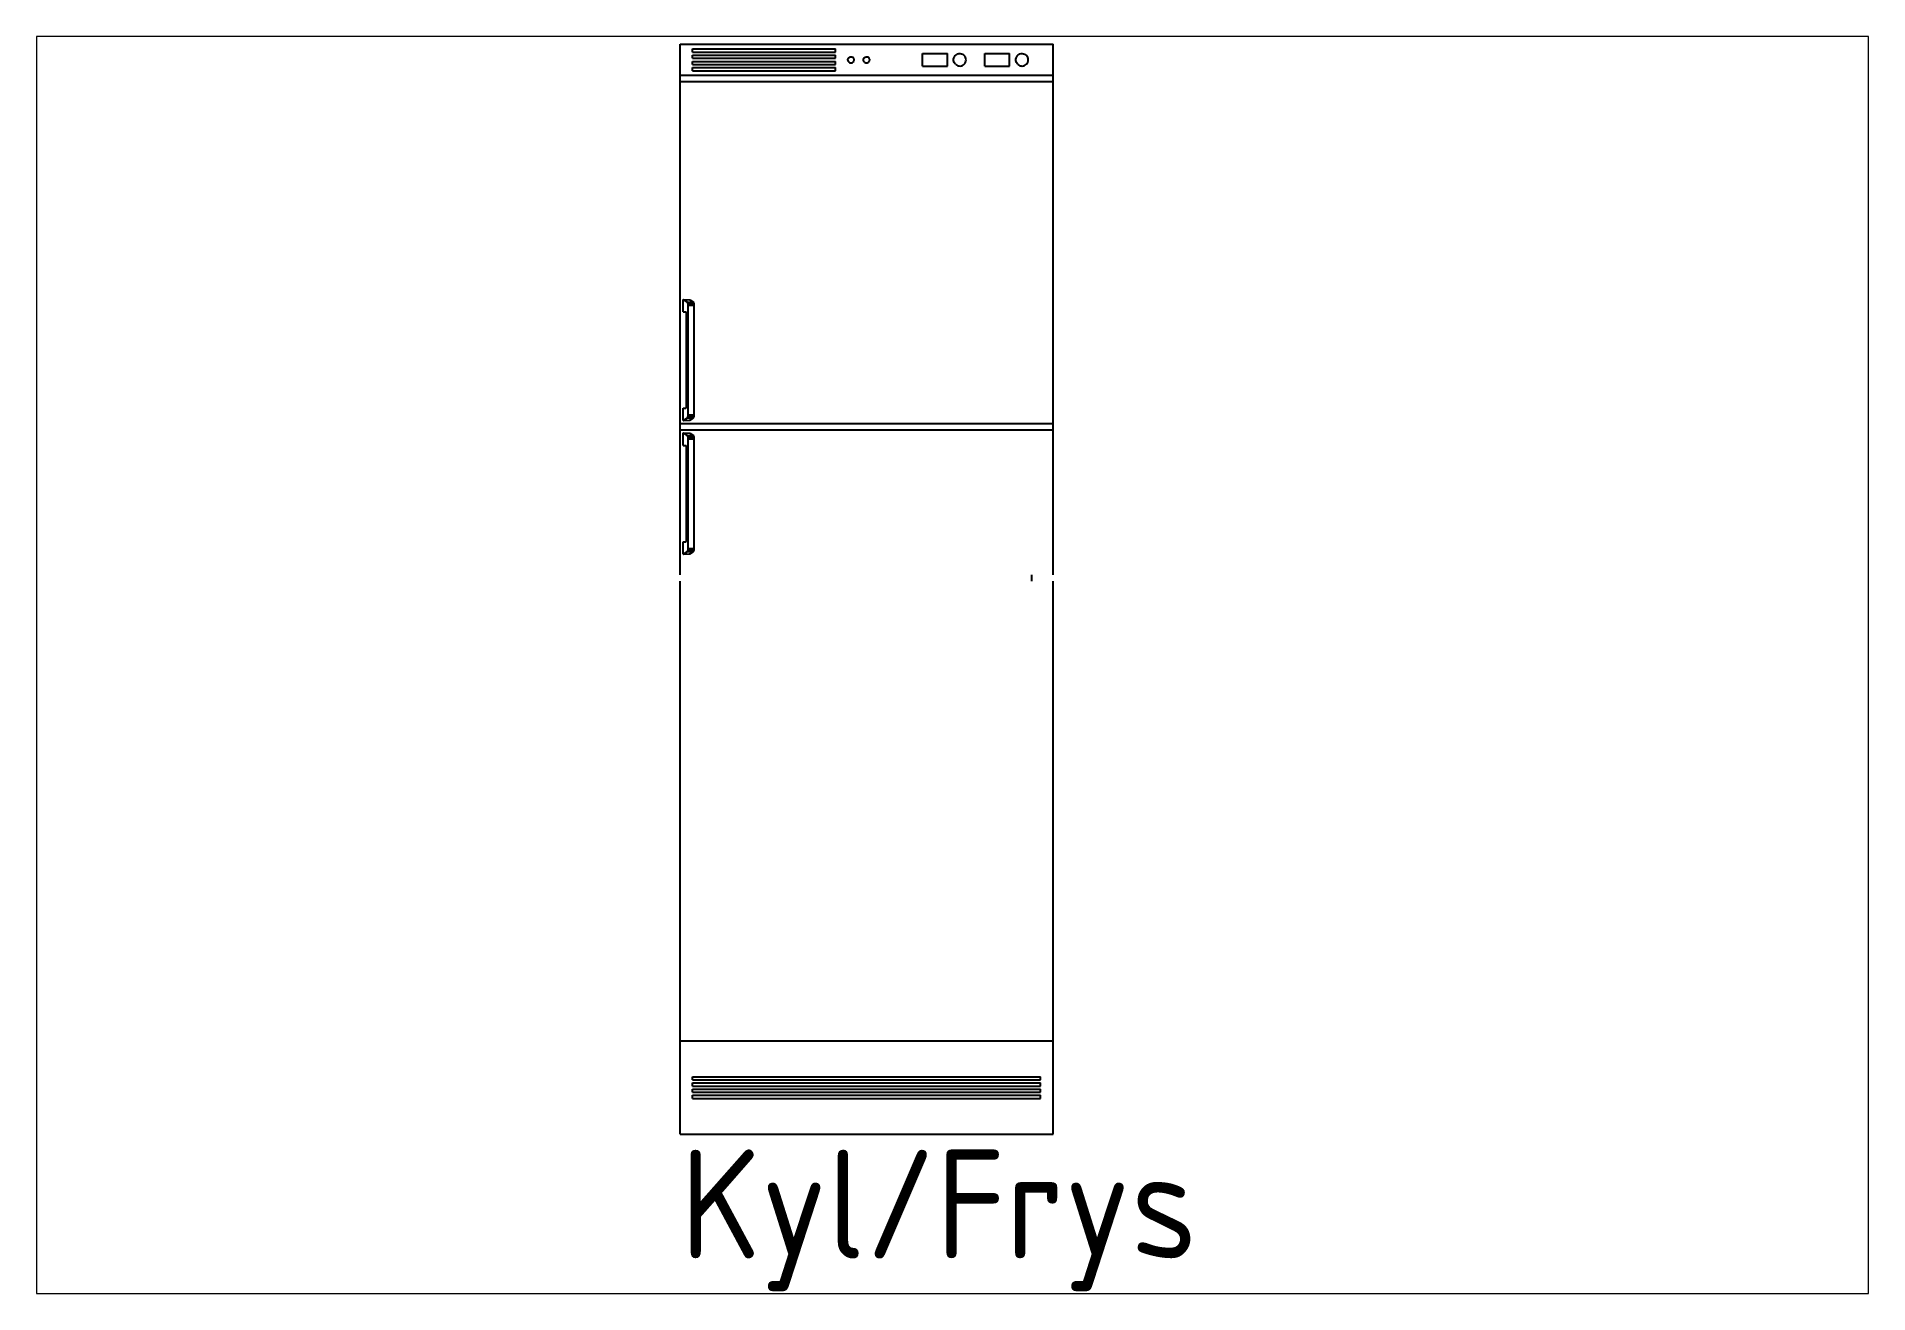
# Paper-space layout 'Layout1' of a CAD drawing. Header units: millimetres. Extents: x 29 to 260, y 20 to 178.
# The model-space entities are those that its viewports show. They can reach past a viewport. Long polylines and large blocks are cut down to what shows.
import ezdxf

# ---------------------------------------------------------------- set-up
doc = ezdxf.new("R2010")
doc.units = ezdxf.units.MM
doc.header["$LTSCALE"] = 50
doc.styles.add('ISO', font='isocp.shx')

# ---------------------------------------------------------------- blocks, each defined once
blk = doc.blocks.new('*U8')
at = {"linetype": 'Continuous', "lineweight": 25}
for p, q in [((0, 1704.1), (0, 1754.1)), ((0, 1754.1), (600, 1754.1)), ((20, 1741.6), (20, 1746.6)), ((20, 1746.6), (250, 1746.6)), ((20, 1741.6), (250, 1741.6)), ((250, 1741.6), (250, 1746.6)), ((390, 1719.1), (390, 1739.1)), ((390, 1739.1), (430, 1739.1)), ((430, 1719.1), (430, 1739.1)), ((448.6, 1739), (450.5, 1739.1)), ((450.5, 1739.1), (452.4, 1738.8)), ((490, 1719.1), (490, 1739.1)), ((490, 1739.1), (530, 1739.1)), ((530, 1719.1), (530, 1739.1)), ((548.6, 1739), (550.5, 1739.1)), ((550.5, 1739.1), (552.4, 1738.8)), ((600, 1704.1), (600, 1754.1)), ((20, 1731.6), (20, 1736.6)), ((20, 1736.6), (250, 1736.6)), ((20, 1731.6), (250, 1731.6)), ((20, 1721.6), (20, 1726.6)), ((20, 1726.6), (250, 1726.6)), ((20, 1721.6), (250, 1721.6)), ((20, 1711.6), (20, 1716.6)), ((20, 1716.6), (250, 1716.6)), ((20, 1711.6), (250, 1711.6)), ((250, 1731.6), (250, 1736.6)), ((250, 1721.6), (250, 1726.6)), ((250, 1711.6), (250, 1716.6)), ((270, 1729.6), (270.2, 1730.5)), ((270, 1728.6), (270, 1729.6)), ((270.2, 1727.7), (270, 1728.6)), ((270.2, 1730.5), (270.6, 1731.4)), ((270.6, 1726.8), (270.2, 1727.7)), ((270.6, 1731.4), (271.1, 1732.2)), ((271.1, 1726), (270.6, 1726.8)), ((271.1, 1732.2), (271.7, 1732.9)), ((271.7, 1725.3), (271.1, 1726)), ((271.7, 1732.9), (272.5, 1733.4)), ((271.7, 1725.3), (272.5, 1724.8)), ((272.5, 1733.4), (273.4, 1733.8)), ((272.5, 1724.8), (273.4, 1724.4)), ((273.4, 1733.8), (274.3, 1734)), ((273.4, 1724.4), (274.3, 1724.1)), ((274.3, 1734), (275.2, 1734.1)), ((274.3, 1724.1), (275.2, 1724.1)), ((275.2, 1734.1), (276.2, 1733.9)), ((275.2, 1724.1), (276.2, 1724.2)), ((276.2, 1733.9), (277.1, 1733.6)), ((276.2, 1724.2), (277.1, 1724.5)), ((277.1, 1733.6), (277.9, 1733.2)), ((277.1, 1724.5), (277.9, 1725)), ((277.9, 1733.2), (278.6, 1732.5)), ((277.9, 1725), (278.6, 1725.6)), ((279.2, 1731.8), (278.6, 1732.5)), ((278.6, 1725.6), (279.2, 1726.4)), ((279.6, 1730.9), (279.2, 1731.8)), ((279.2, 1726.4), (279.6, 1727.2)), ((279.9, 1730), (279.6, 1730.9)), ((279.6, 1727.2), (279.9, 1728.1)), ((280, 1729.1), (279.9, 1730)), ((279.9, 1728.1), (280, 1729.1)), ((295, 1729.6), (295.2, 1730.5)), ((295, 1728.6), (295, 1729.6)), ((295.2, 1727.7), (295, 1728.6)), ((295.2, 1730.5), (295.6, 1731.4)), ((295.6, 1726.8), (295.2, 1727.7)), ((295.6, 1731.4), (296.1, 1732.2)), ((296.1, 1726), (295.6, 1726.8)), ((296.1, 1732.2), (296.7, 1732.9)), ((296.7, 1725.3), (296.1, 1726)), ((296.7, 1732.9), (297.5, 1733.4)), ((296.7, 1725.3), (297.5, 1724.8)), ((297.5, 1733.4), (298.4, 1733.8)), ((297.5, 1724.8), (298.4, 1724.4)), ((298.4, 1733.8), (299.3, 1734)), ((298.4, 1724.4), (299.3, 1724.1)), ((299.3, 1734), (300.2, 1734.1)), ((299.3, 1724.1), (300.2, 1724.1)), ((300.2, 1734.1), (301.2, 1733.9)), ((300.2, 1724.1), (301.2, 1724.2)), ((301.2, 1733.9), (302.1, 1733.6)), ((301.2, 1724.2), (302.1, 1724.5)), ((302.1, 1733.6), (302.9, 1733.2)), ((302.1, 1724.5), (302.9, 1725)), ((302.9, 1733.2), (303.6, 1732.5)), ((302.9, 1725), (303.6, 1725.6)), ((304.2, 1731.8), (303.6, 1732.5)), ((303.6, 1725.6), (304.2, 1726.4)), ((304.6, 1730.9), (304.2, 1731.8)), ((304.2, 1726.4), (304.6, 1727.2)), ((304.9, 1730), (304.6, 1730.9)), ((304.6, 1727.2), (304.9, 1728.1)), ((305, 1729.1), (304.9, 1730)), ((304.9, 1728.1), (305, 1729.1)), ((390, 1719.1), (430, 1719.1)), ((440, 1730), (440.4, 1731.9)), ((440, 1728.1), (440, 1730)), ((440.4, 1726.3), (440, 1728.1)), ((440.4, 1731.9), (441.1, 1733.7)), ((441.1, 1724.5), (440.4, 1726.3)), ((441.1, 1733.7), (442.1, 1735.3)), ((442.1, 1722.9), (441.1, 1724.5)), ((442.1, 1735.3), (443.5, 1736.6)), ((443.5, 1721.5), (442.1, 1722.9)), ((443.5, 1736.6), (445, 1737.7)), ((443.5, 1721.5), (445, 1720.4)), ((445, 1737.7), (446.7, 1738.5)), ((445, 1720.4), (446.7, 1719.6)), ((446.7, 1738.5), (448.6, 1739)), ((446.7, 1719.6), (448.6, 1719.2)), ((448.6, 1719.2), (450.5, 1719.1)), ((450.5, 1719.1), (452.4, 1719.4)), ((452.4, 1738.8), (454.2, 1738.2)), ((452.4, 1719.4), (454.2, 1720)), ((454.2, 1738.2), (455.8, 1737.2)), ((454.2, 1720), (455.8, 1720.9)), ((455.8, 1737.2), (457.2, 1736)), ((455.8, 1720.9), (457.2, 1722.2)), ((458.4, 1734.5), (457.2, 1736)), ((457.2, 1722.2), (458.4, 1723.7)), ((459.3, 1732.8), (458.4, 1734.5)), ((458.4, 1723.7), (459.3, 1725.4)), ((459.8, 1731), (459.3, 1732.8)), ((459.3, 1725.4), (459.8, 1727.2)), ((460, 1729.1), (459.8, 1731)), ((459.8, 1727.2), (460, 1729.1)), ((490, 1719.1), (530, 1719.1)), ((540, 1730), (540.4, 1731.9)), ((540, 1728.1), (540, 1730)), ((540.4, 1726.3), (540, 1728.1)), ((540.4, 1731.9), (541.1, 1733.7)), ((541.1, 1724.5), (540.4, 1726.3)), ((541.1, 1733.7), (542.1, 1735.3)), ((542.1, 1722.9), (541.1, 1724.5)), ((542.1, 1735.3), (543.5, 1736.6)), ((543.5, 1721.5), (542.1, 1722.9)), ((543.5, 1736.6), (545, 1737.7)), ((543.5, 1721.5), (545, 1720.4)), ((545, 1737.7), (546.7, 1738.5)), ((545, 1720.4), (546.7, 1719.6)), ((546.7, 1738.5), (548.6, 1739)), ((546.7, 1719.6), (548.6, 1719.2)), ((548.6, 1719.2), (550.5, 1719.1)), ((550.5, 1719.1), (552.4, 1719.4)), ((552.4, 1738.8), (554.2, 1738.2)), ((552.4, 1719.4), (554.2, 1720)), ((554.2, 1738.2), (555.8, 1737.2)), ((554.2, 1720), (555.8, 1720.9)), ((555.8, 1737.2), (557.2, 1736)), ((555.8, 1720.9), (557.2, 1722.2)), ((558.4, 1734.5), (557.2, 1736)), ((557.2, 1722.2), (558.4, 1723.7)), ((559.3, 1732.8), (558.4, 1734.5)), ((558.4, 1723.7), (559.3, 1725.4)), ((559.8, 1731), (559.3, 1732.8)), ((559.3, 1725.4), (559.8, 1727.2)), ((560, 1729.1), (559.8, 1731)), ((559.8, 1727.2), (560, 1729.1)), ((0, 1694.1), (0, 1704.1)), ((0, 1704.1), (600, 1704.1)), ((0, 900), (0, 1694.1)), ((0, 1694.1), (600, 1694.1)), ((600, 1694.1), (600, 1704.1)), ((600, 900), (600, 1694.1)), ((5, 1323.5), (5, 1343.5)), ((5, 1343.5), (15.4, 1343)), ((5, 1343.5), (11.7, 1339.2)), ((11.7, 1339.2), (21.3, 1339.2)), ((12.2, 1338.2), (11.7, 1339.2)), ((12.2, 1338.2), (21.3, 1339.2)), ((12.2, 1338.2), (21.9, 1338.2)), ((12.6, 1336.5), (12.2, 1338.2)), ((12.6, 1336.5), (21.9, 1338.2)), ((12.6, 1336.5), (22.3, 1336.5)), ((12.8, 1334.2), (12.6, 1336.5)), ((12.8, 1334.2), (22.3, 1336.5)), ((12.8, 1157.7), (12.8, 1334.2)), ((12.8, 1334.2), (22.4, 1334.2)), ((15.4, 1343), (21.3, 1339.2)), ((21.9, 1338.2), (21.3, 1339.2)), ((22.3, 1336.5), (21.9, 1338.2)), ((22.4, 1334.2), (22.3, 1336.5)), ((22.4, 1157.7), (22.4, 1334.2)), ((5, 1323.5), (8.9, 1323.5)), ((9.5, 1322.8), (8.9, 1323.5)), ((10, 1321), (9.5, 1322.8)), ((10.2, 1318.5), (10, 1321)), ((10.2, 1173.5), (10.2, 1318.5)), ((5, 1148.5), (5, 1168.5)), ((5, 1168.5), (8.9, 1168.5)), ((5, 1148.5), (11.7, 1152.8)), ((8.9, 1168.5), (9.5, 1169.1)), ((9.5, 1169.1), (10, 1171)), ((10, 1171), (10.2, 1173.5)), ((11.7, 1152.8), (12.2, 1153.7)), ((11.7, 1152.8), (21.3, 1152.8)), ((12.2, 1153.7), (12.6, 1155.4)), ((12.2, 1153.7), (21.9, 1153.7)), ((12.2, 1153.7), (21.3, 1152.8)), ((12.6, 1155.4), (12.8, 1157.7)), ((12.6, 1155.4), (22.3, 1155.4)), ((12.6, 1155.4), (21.9, 1153.7)), ((12.8, 1157.7), (22.4, 1157.7)), ((12.8, 1157.7), (22.3, 1155.4)), ((15.4, 1148.9), (21.3, 1152.8)), ((21.3, 1152.8), (21.9, 1153.7)), ((21.9, 1153.7), (22.3, 1155.4)), ((22.3, 1155.4), (22.4, 1157.7)), ((0, 1133.5), (0, 1143.5)), ((0, 1143.5), (600, 1143.5)), ((0, 1133.5), (600, 1133.5)), ((5, 1148.5), (15.4, 1148.9)), ((5, 1108.5), (5, 1128.5)), ((5, 1128.5), (15.4, 1128)), ((5, 1128.5), (11.7, 1124.2)), ((11.7, 1124.2), (21.3, 1124.2)), ((12.2, 1123.2), (11.7, 1124.2)), ((12.2, 1123.2), (21.3, 1124.2)), ((12.2, 1123.2), (21.9, 1123.2)), ((12.6, 1121.5), (12.2, 1123.2)), ((12.6, 1121.5), (21.9, 1123.2)), ((12.6, 1121.5), (22.3, 1121.5)), ((12.8, 1119.2), (12.6, 1121.5)), ((12.8, 1119.2), (22.3, 1121.5)), ((15.4, 1128), (21.3, 1124.2)), ((21.9, 1123.2), (21.3, 1124.2)), ((22.3, 1121.5), (21.9, 1123.2)), ((22.4, 1119.2), (22.3, 1121.5)), ((600, 1133.5), (600, 1143.5)), ((5, 1108.5), (8.9, 1108.5)), ((9.5, 1107.8), (8.9, 1108.5)), ((10, 1106), (9.5, 1107.8)), ((10.2, 1103.5), (10, 1106)), ((10.2, 958.5), (10.2, 1103.5)), ((12.8, 942.7), (12.8, 1119.2)), ((12.8, 1119.2), (22.4, 1119.2)), ((22.4, 942.7), (22.4, 1119.2)), ((5, 933.5), (5, 953.5)), ((5, 953.5), (8.9, 953.5)), ((8.9, 953.5), (9.5, 954.1)), ((9.5, 954.1), (10, 956)), ((10, 956), (10.2, 958.5)), ((5, 933.5), (11.7, 937.8)), ((5, 933.5), (15.4, 933.9)), ((11.7, 937.8), (12.2, 938.7)), ((11.7, 937.8), (21.3, 937.8)), ((12.2, 938.7), (12.6, 940.4)), ((12.2, 938.7), (21.9, 938.7)), ((12.2, 938.7), (21.3, 937.8)), ((12.6, 940.4), (12.8, 942.7)), ((12.6, 940.4), (22.3, 940.4)), ((12.6, 940.4), (21.9, 938.7)), ((12.8, 942.7), (22.4, 942.7)), ((12.8, 942.7), (22.3, 940.4)), ((15.4, 933.9), (21.3, 937.8)), ((21.3, 937.8), (21.9, 938.7)), ((21.9, 938.7), (22.3, 940.4)), ((22.3, 940.4), (22.4, 942.7)), ((0, 150), (0, 890)), ((600, 150), (600, 890)), ((0, 0), (0, 150)), ((0, 150), (600, 150)), ((600, 0), (600, 150)), ((20, 87.5), (20, 92.5)), ((20, 92.5), (580, 92.5)), ((580, 87.5), (580, 92.5)), ((20, 87.5), (580, 87.5)), ((20, 77.5), (20, 82.5)), ((20, 82.5), (580, 82.5)), ((20, 77.5), (580, 77.5)), ((20, 67.5), (20, 72.5)), ((20, 72.5), (580, 72.5)), ((20, 67.5), (580, 67.5)), ((20, 57.5), (20, 62.5)), ((20, 62.5), (580, 62.5)), ((580, 77.5), (580, 82.5)), ((580, 67.5), (580, 72.5)), ((580, 57.5), (580, 62.5)), ((20, 57.5), (580, 57.5)), ((0, 0), (600, 0))]:
    blk.add_line(p, q, dxfattribs=at)
at = {"ltscale": 0.5}
blk.add_lwpolyline([(565.2, 900), (565.2, 890)], dxfattribs=at)

msp = doc.modelspace()

# ---------------------------------------------------------------- block references
at = {"ltscale": 0.5}
msp.add_blockref('*U8', (0, 243.8), dxfattribs=at)

# ---------------------------------------------------------------- texts
at = {"insert": (0, 218.7), "char_height": 175, "width": 1058.881, "attachment_point": 1, "style": 'ISO'}
msp.add_mtext('Kyl/Frys', dxfattribs=at)

psp = doc.layouts.get("Layout1")

# ---------------------------------------------------------------- viewports
at = {"layer": '0'}
psp.add_viewport(center=(144.23, 98.98), size=(230.77, 158.3605), view_center_point=(438.19, 998.93), view_height=2022.6289, dxfattribs=at)

doc.saveas('drawing.dxf')
